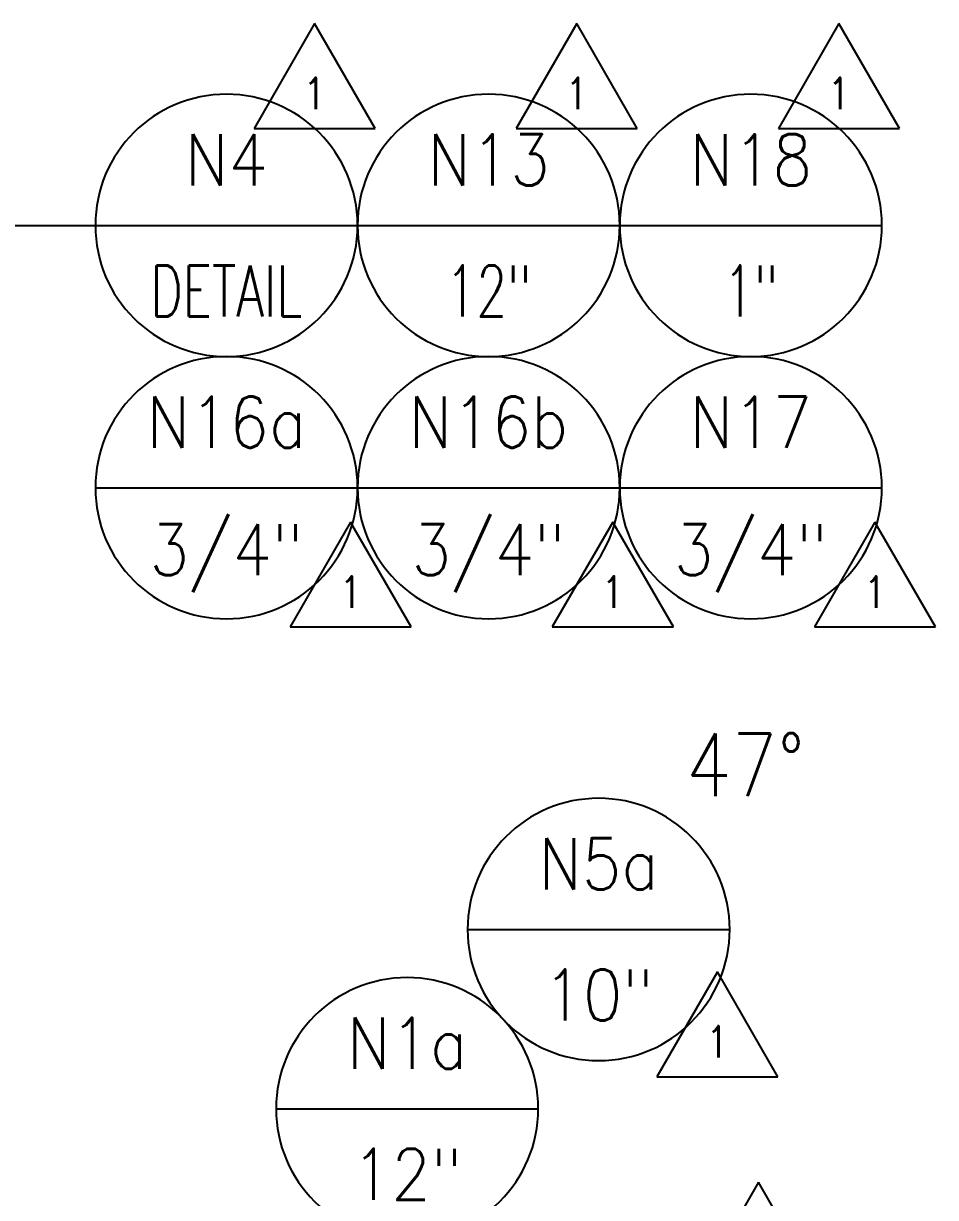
# Model space of a CAD drawing. Extents: x -1889 to 1550, y -1971 to 1122.
# Drawn here: x 456.4 to 539.9, y 772.2 to 879.7 of the extents above; entities that cross this region are included whole.
import ezdxf
from ezdxf.enums import TextEntityAlignment as Align

# ---------------------------------------------------------------- set-up
doc = ezdxf.new("R2010")
doc.units = 0
doc.header["$LTSCALE"] = 12
doc.header["$MEASUREMENT"] = 0
doc.linetypes.add('CENTER', pattern=[2, 1.25, -0.25, 0.25, -0.25])
doc.layers.get('0').update_dxf_attribs({"linetype": 'CONTINUOUS'})
for name, color, linetype in [('CENTER', 6, 'CENTER'), ('DIM', 1, 'CONTINUOUS'), ('ROOF', 140, 'CONTINUOUS'), ('SHELL', 40, 'CONTINUOUS'), ('TEXT', 4, 'CONTINUOUS')]:
    doc.layers.add(name, color=color, linetype=linetype)
doc.styles.add('ROMANS', font='ROMANS.shx', dxfattribs={"width": 0.85, "height": 5.76})

# ---------------------------------------------------------------- blocks, each defined once
blk = doc.blocks.new('Nozzle Callout')
blk.add_line((0.25, 0), (-0.25, 0))
blk.add_circle((0, 0), 0.25)
at = {"style": 'ROMANS', "width": 0.9}
for tag, p in [('NZ-ID', (0, 0.125)), ('NZ-SZ', (0, -0.125))]:
    blk.add_attdef(tag, text='', height=0.0975, dxfattribs=at).set_placement(p, align=Align.MIDDLE)

msp = doc.modelspace()

# ---------------------------------------------------------------- linework, layer by layer
at = {"layer": 'CENTER'}
msp.add_line((450.37088, 861.18503), (462.96246, 861.18503), dxfattribs=at)
at = {"layer": 'ROOF'}
msp.add_lwpolyline([(493.23231, 669.33221, 1), (252.48231, 669.33221), (252.48231, 405.33221, 1), (493.23231, 405.33221)], format="xyb", close=True, dxfattribs=at)
at = {"layer": 'SHELL'}
for points in [[(492.85731, 669.33221, 1), (252.85731, 669.33221), (252.85731, 405.33221, 1), (492.85731, 405.33221)], [(492.35731, 669.33221, 1), (253.35731, 669.33221), (253.35731, 405.33221, 1), (492.35731, 405.33221)]]:
    msp.add_lwpolyline(points, format="xyb", close=True, dxfattribs=at)
msp.add_arc((372.85731, 669.33221), 127, 0, 180, dxfattribs=at)
at = {"layer": 'TEXT'}
for p, q in [((483.02815, 879.65903), (477.48559, 870.05903)), ((488.57072, 870.05903), (483.02815, 879.65903)), ((507.02815, 879.65903), (501.48559, 870.05903)), ((512.57072, 870.05903), (507.02815, 879.65903)), ((531.02815, 879.65903), (525.48559, 870.05903)), ((536.57072, 870.05903), (531.02815, 879.65903)), ((477.48559, 870.05903), (488.57072, 870.05903)), ((501.48559, 870.05903), (512.57072, 870.05903)), ((525.48559, 870.05903), (536.57072, 870.05903)), ((486.32759, 834.04209), (480.78502, 824.44209)), ((491.87015, 824.44209), (486.32759, 834.04209)), ((510.32759, 834.04209), (504.78502, 824.44209)), ((515.87015, 824.44209), (510.32759, 834.04209)), ((534.32759, 834.04209), (528.78502, 824.44209)), ((539.87015, 824.44209), (534.32759, 834.04209)), ((480.78502, 824.44209), (491.87015, 824.44209)), ((504.78502, 824.44209), (515.87015, 824.44209)), ((528.78502, 824.44209), (539.87015, 824.44209)), ((519.89775, 792.87599), (514.35519, 783.27599)), ((525.44031, 783.27599), (519.89775, 792.87599)), ((514.35519, 783.27599), (525.44031, 783.27599)), ((523.66811, 773.63545), (518.12554, 764.03545)), ((529.21067, 764.03545), (523.66811, 773.63545))]:
    msp.add_line(p, q, dxfattribs=at)

# ---------------------------------------------------------------- block references
at = {"layer": 'DIM'}
ref = msp.add_blockref('Nozzle Callout', (474.96246, 861.18503), dxfattribs=dict(at, xscale=-48, yscale=48, zscale=48))
ref.add_attrib('NZ-ID', 'N4', dxfattribs={"layer": '0', "height": 4.68, "style": 'ROMANS', "width": 0.9}).set_placement((474.96246, 867.18503), align=Align.MIDDLE)
ref.add_attrib('NZ-SZ', 'DETAIL', dxfattribs={"layer": '0', "height": 4.68, "style": 'ROMANS', "width": 0.7}).set_placement((474.96246, 855.18503), align=Align.MIDDLE)
ref = msp.add_blockref('Nozzle Callout', (498.96246, 861.18503), dxfattribs=dict(at, xscale=-48, yscale=48, zscale=48))
ref.add_attrib('NZ-ID', 'N13', dxfattribs={"layer": '0', "height": 4.68, "style": 'ROMANS', "width": 0.9}).set_placement((498.96246, 867.18503), align=Align.MIDDLE)
ref.add_attrib('NZ-SZ', '12"', dxfattribs={"layer": '0', "height": 4.68, "style": 'ROMANS', "width": 0.7}).set_placement((498.96246, 855.18503), align=Align.MIDDLE)
ref = msp.add_blockref('Nozzle Callout', (522.96246, 861.18503), dxfattribs=dict(at, xscale=-48, yscale=48, zscale=48))
ref.add_attrib('NZ-ID', 'N18', dxfattribs={"layer": '0', "height": 4.68, "style": 'ROMANS', "width": 0.9}).set_placement((522.96246, 867.18503), align=Align.MIDDLE)
ref.add_attrib('NZ-SZ', '1"', dxfattribs={"layer": '0', "height": 4.68, "style": 'ROMANS', "width": 0.7}).set_placement((522.96246, 855.18503), align=Align.MIDDLE)
ref = msp.add_blockref('Nozzle Callout', (474.96246, 837.18503), dxfattribs=dict(at, xscale=-48, yscale=48, zscale=48))
ref.add_attrib('NZ-ID', 'N16a', dxfattribs={"layer": '0', "height": 4.68, "style": 'ROMANS', "width": 0.9}).set_placement((474.96246, 843.18503), align=Align.MIDDLE)
ref.add_attrib('NZ-SZ', '3/4"', dxfattribs={"layer": '0', "height": 4.68, "style": 'ROMANS', "width": 0.9}).set_placement((474.96246, 831.18503), align=Align.MIDDLE)
ref = msp.add_blockref('Nozzle Callout', (498.96246, 837.18503), dxfattribs=dict(at, xscale=-48, yscale=48, zscale=48))
ref.add_attrib('NZ-ID', 'N16b', dxfattribs={"layer": '0', "height": 4.68, "style": 'ROMANS', "width": 0.9}).set_placement((498.96246, 843.18503), align=Align.MIDDLE)
ref.add_attrib('NZ-SZ', '3/4"', dxfattribs={"layer": '0', "height": 4.68, "style": 'ROMANS', "width": 0.9}).set_placement((498.96246, 831.18503), align=Align.MIDDLE)
ref = msp.add_blockref('Nozzle Callout', (522.96246, 837.18503), dxfattribs=dict(at, xscale=-48, yscale=48, zscale=48))
ref.add_attrib('NZ-ID', 'N17', dxfattribs={"layer": '0', "height": 4.68, "style": 'ROMANS', "width": 0.9}).set_placement((522.96246, 843.18503), align=Align.MIDDLE)
ref.add_attrib('NZ-SZ', '3/4"', dxfattribs={"layer": '0', "height": 4.68, "style": 'ROMANS', "width": 0.9}).set_placement((522.96246, 831.18503), align=Align.MIDDLE)
ref = msp.add_blockref('Nozzle Callout', (509.02927, 796.75967), dxfattribs=dict(at, xscale=-48, yscale=48, zscale=48))
ref.add_attrib('NZ-ID', 'N5a', dxfattribs={"layer": '0', "height": 4.68, "style": 'ROMANS', "width": 0.9}).set_placement((509.02927, 802.75967), align=Align.MIDDLE)
ref.add_attrib('NZ-SZ', '10"', dxfattribs={"layer": '0', "height": 4.68, "style": 'ROMANS', "width": 0.9}).set_placement((509.02927, 790.75967), align=Align.MIDDLE)
ref = msp.add_blockref('Nozzle Callout', (491.50537, 780.3611), dxfattribs=dict(at, xscale=-48, yscale=48, zscale=48))
ref.add_attrib('NZ-ID', 'N1a', dxfattribs={"layer": '0', "height": 4.68, "style": 'ROMANS', "width": 0.9}).set_placement((491.50537, 786.3611), align=Align.MIDDLE)
ref.add_attrib('NZ-SZ', '12"', dxfattribs={"layer": '0', "height": 4.68, "style": 'ROMANS', "width": 0.9}).set_placement((491.50537, 774.3611), align=Align.MIDDLE)

# ---------------------------------------------------------------- texts
at = {"layer": 'DIM', "style": 'ROMANS', "width": 0.85}
msp.add_text('47%%D', height=5.76, dxfattribs=at).set_placement((522.45662, 811.82346), align=Align.MIDDLE_CENTER)
at = {"layer": 'TEXT', "style": 'ROMANS', "width": 0.85}
for p in [(483.02815, 873.25903), (507.02815, 873.25903), (531.02815, 873.25903), (486.32759, 827.64209), (510.32759, 827.64209), (534.32759, 827.64209), (519.89775, 786.47599)]:
    msp.add_text('1', height=2.88, dxfattribs=at).set_placement(p, align=Align.MIDDLE_CENTER)

doc.saveas('drawing.dxf')
